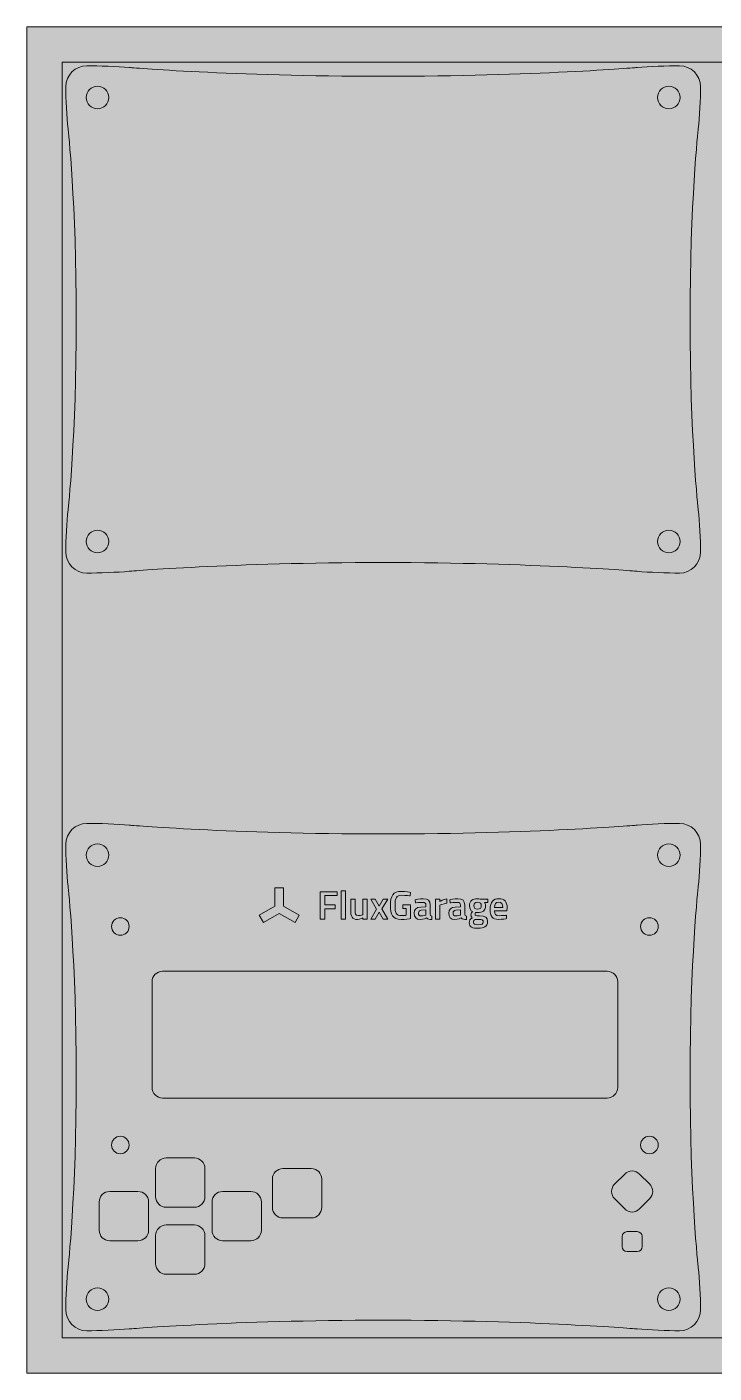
# Model space of a CAD drawing. Header units: inches. Extents: x 0 to 395, y 0 to 191.
# Drawn here: x 0 to 97.4, y 0 to 191 of the extents above; entities that cross this region are included whole.
import ezdxf

# ---------------------------------------------------------------- set-up
doc = ezdxf.new("R2010")
doc.units = ezdxf.units.IN
doc.header["$MEASUREMENT"] = 0
doc.layers.add('Template', color=7, linetype='Continuous')
doc.layers.add('Your Design', color=7, linetype='Continuous')

# ---------------------------------------------------------------- blocks, each defined once
blk = doc.blocks.new('block 36')
at = {"layer": 'Your Design', "lineweight": 0}
for points, knots in [([(14.49, 63.37), (14.49, 64.06), (13.94, 64.61), (13.24, 64.61), (12.55, 64.61), (11.99, 64.06), (11.99, 63.37), (11.99, 62.67), (12.55, 62.12), (13.24, 62.12), (13.94, 62.12), (14.49, 62.67), (14.49, 63.37), (14.49, 63.37), (14.49, 63.37), (14.49, 63.37)], [0, 0, 0, 0, 1, 1, 1, 2, 2, 2, 3, 3, 3, 4, 4, 4, 5, 5, 5, 5]), ([(89.49, 63.37), (89.49, 64.06), (88.94, 64.61), (88.25, 64.61), (87.55, 64.61), (87, 64.06), (87, 63.37), (87, 62.67), (87.55, 62.12), (88.25, 62.12), (88.94, 62.12), (89.49, 62.67), (89.49, 63.37), (89.49, 63.37), (89.49, 63.37), (89.49, 63.37)], [0, 0, 0, 0, 1, 1, 1, 2, 2, 2, 3, 3, 3, 4, 4, 4, 5, 5, 5, 5]), ([(83.75, 40.52), (83.75, 39.7), (83.07, 39.02), (82.25, 39.02), (82.25, 39.02), (19.24, 39.02), (19.24, 39.02), (18.42, 39.02), (17.74, 39.7), (17.74, 40.52), (17.74, 40.52), (17.74, 55.52), (17.74, 55.52), (17.74, 56.35), (18.42, 57.02), (19.24, 57.02), (19.24, 57.02), (82.25, 57.02), (82.25, 57.02), (83.07, 57.02), (83.75, 56.35), (83.75, 55.52), (83.75, 55.52), (83.75, 40.52), (83.75, 40.52)], [0, 0, 0, 0, 1, 1, 1, 2, 2, 2, 3, 3, 3, 4, 4, 4, 5, 5, 5, 6, 6, 6, 7, 7, 7, 8, 8, 8, 8]), ([(14.49, 32.36), (14.49, 33.06), (13.93, 33.61), (13.24, 33.61), (12.55, 33.61), (11.99, 33.06), (11.99, 32.36), (11.99, 31.67), (12.55, 31.12), (13.24, 31.12), (13.93, 31.12), (14.49, 31.67), (14.49, 32.36), (14.49, 32.36), (14.49, 32.36), (14.49, 32.36)], [0, 0, 0, 0, 1, 1, 1, 2, 2, 2, 3, 3, 3, 4, 4, 4, 5, 5, 5, 5]), ([(89.49, 32.36), (89.49, 33.06), (88.94, 33.61), (88.25, 33.61), (87.55, 33.61), (87, 33.06), (87, 32.36), (87, 31.68), (87.55, 31.12), (88.25, 31.12), (88.94, 31.12), (89.49, 31.68), (89.49, 32.36), (89.49, 32.36), (89.49, 32.36), (89.49, 32.36)], [0, 0, 0, 0, 1, 1, 1, 2, 2, 2, 3, 3, 3, 4, 4, 4, 5, 5, 5, 5]), ([(19.74, 30.52), (18.92, 30.52), (18.24, 29.85), (18.24, 29.02), (18.24, 29.02), (18.24, 25.02), (18.24, 25.02), (18.24, 24.2), (18.92, 23.52), (19.74, 23.52), (19.74, 23.52), (23.74, 23.52), (23.74, 23.52), (24.57, 23.52), (25.24, 24.2), (25.24, 25.02), (25.24, 25.02), (25.24, 29.02), (25.24, 29.02), (25.24, 29.85), (24.57, 30.52), (23.74, 30.52), (23.74, 30.52), (19.74, 30.52), (19.74, 30.52)], [0, 0, 0, 0, 1, 1, 1, 2, 2, 2, 3, 3, 3, 4, 4, 4, 5, 5, 5, 6, 6, 6, 7, 7, 7, 8, 8, 8, 8]), ([(41.8, 23.52), (41.8, 22.7), (41.13, 22.02), (40.3, 22.02), (40.3, 22.02), (36.3, 22.02), (36.3, 22.02), (35.48, 22.02), (34.8, 22.7), (34.8, 23.52), (34.8, 23.52), (34.8, 27.52), (34.8, 27.52), (34.8, 28.35), (35.48, 29.02), (36.3, 29.02), (36.3, 29.02), (40.3, 29.02), (40.3, 29.02), (41.13, 29.02), (41.8, 28.35), (41.8, 27.52), (41.8, 27.52), (41.8, 23.52), (41.8, 23.52)], [0, 0, 0, 0, 1, 1, 1, 2, 2, 2, 3, 3, 3, 4, 4, 4, 5, 5, 5, 6, 6, 6, 7, 7, 7, 8, 8, 8, 8]), ([(86.86, 23.29), (86.27, 22.71), (85.32, 22.71), (84.74, 23.29), (84.74, 23.29), (83.32, 24.71), (83.32, 24.71), (82.74, 25.29), (82.74, 26.24), (83.32, 26.83), (83.32, 26.83), (84.74, 28.24), (84.74, 28.24), (85.32, 28.82), (86.27, 28.82), (86.86, 28.24), (86.86, 28.24), (88.27, 26.83), (88.27, 26.83), (88.86, 26.24), (88.86, 25.29), (88.27, 24.71), (88.27, 24.71), (86.86, 23.29), (86.86, 23.29)], [0, 0, 0, 0, 1, 1, 1, 2, 2, 2, 3, 3, 3, 4, 4, 4, 5, 5, 5, 6, 6, 6, 7, 7, 7, 8, 8, 8, 8]), ([(10.24, 20.27), (10.24, 19.45), (10.92, 18.77), (11.74, 18.77), (11.74, 18.77), (15.74, 18.77), (15.74, 18.77), (16.57, 18.77), (17.24, 19.45), (17.24, 20.27), (17.24, 20.27), (17.24, 24.27), (17.24, 24.27), (17.24, 25.1), (16.57, 25.77), (15.74, 25.77), (15.74, 25.77), (11.74, 25.77), (11.74, 25.77), (10.92, 25.77), (10.24, 25.1), (10.24, 24.27), (10.24, 24.27), (10.24, 20.27), (10.24, 20.27)], [0, 0, 0, 0, 1, 1, 1, 2, 2, 2, 3, 3, 3, 4, 4, 4, 5, 5, 5, 6, 6, 6, 7, 7, 7, 8, 8, 8, 8]), ([(33.24, 20.27), (33.24, 19.45), (32.57, 18.77), (31.74, 18.77), (31.74, 18.77), (27.74, 18.77), (27.74, 18.77), (26.92, 18.77), (26.24, 19.45), (26.24, 20.27), (26.24, 20.27), (26.24, 24.27), (26.24, 24.27), (26.24, 25.1), (26.92, 25.77), (27.74, 25.77), (27.74, 25.77), (31.74, 25.77), (31.74, 25.77), (32.57, 25.77), (33.24, 25.1), (33.24, 24.27), (33.24, 24.27), (33.24, 20.27), (33.24, 20.27)], [0, 0, 0, 0, 1, 1, 1, 2, 2, 2, 3, 3, 3, 4, 4, 4, 5, 5, 5, 6, 6, 6, 7, 7, 7, 8, 8, 8, 8]), ([(19.74, 14.02), (18.92, 14.02), (18.24, 14.7), (18.24, 15.52), (18.24, 15.52), (18.24, 19.52), (18.24, 19.52), (18.24, 20.35), (18.92, 21.02), (19.74, 21.02), (19.74, 21.02), (23.74, 21.02), (23.74, 21.02), (24.57, 21.02), (25.24, 20.35), (25.24, 19.52), (25.24, 19.52), (25.24, 15.52), (25.24, 15.52), (25.24, 14.7), (24.57, 14.02), (23.74, 14.02), (23.74, 14.02), (19.74, 14.02), (19.74, 14.02)], [0, 0, 0, 0, 1, 1, 1, 2, 2, 2, 3, 3, 3, 4, 4, 4, 5, 5, 5, 6, 6, 6, 7, 7, 7, 8, 8, 8, 8]), ([(85.08, 17.24), (84.7, 17.24), (84.38, 17.56), (84.38, 17.94), (84.38, 17.94), (84.38, 19.37), (84.38, 19.37), (84.38, 19.75), (84.7, 20.07), (85.08, 20.07), (85.08, 20.07), (86.51, 20.07), (86.51, 20.07), (86.9, 20.07), (87.21, 19.75), (87.21, 19.37), (87.21, 19.37), (87.21, 17.94), (87.21, 17.94), (87.21, 17.56), (86.9, 17.24), (86.51, 17.24), (86.51, 17.24), (85.08, 17.24), (85.08, 17.24)], [0, 0, 0, 0, 1, 1, 1, 2, 2, 2, 3, 3, 3, 4, 4, 4, 5, 5, 5, 6, 6, 6, 7, 7, 7, 8, 8, 8, 8])]:
    blk.add_open_spline(points, degree=3, knots=knots, dxfattribs=at)
blk = doc.blocks.new('block 37')
at = {"layer": 'Your Design', "lineweight": 0}
for points in [[(11.6, 73.5), (11.6, 72.62), (10.88, 71.9), (10, 71.9), (9.12, 71.9), (8.4, 72.62), (8.4, 73.5), (8.4, 74.38), (9.12, 75.1), (10, 75.1), (10.88, 75.1), (11.6, 74.38), (11.6, 73.5)], [(92.6, 73.5), (92.6, 72.62), (91.88, 71.9), (91, 71.9), (90.12, 71.9), (89.4, 72.62), (89.4, 73.5), (89.4, 74.38), (90.12, 75.1), (91, 75.1), (91.88, 75.1), (92.6, 74.38), (92.6, 73.5)], [(11.6, 10.5), (11.6, 9.62), (10.88, 8.9), (10, 8.9), (9.12, 8.9), (8.4, 9.62), (8.4, 10.5), (8.4, 11.38), (9.12, 12.1), (10, 12.1), (10.88, 12.1), (11.6, 11.38), (11.6, 10.5)], [(92.6, 10.5), (92.6, 9.62), (91.88, 8.9), (91, 8.9), (90.12, 8.9), (89.4, 9.62), (89.4, 10.5), (89.4, 11.38), (90.12, 12.1), (91, 12.1), (91.88, 12.1), (92.6, 11.38), (92.6, 10.5)]]:
    blk.add_open_spline(points, degree=3, knots=[0, 0, 0, 0, 1, 1, 1, 2, 2, 2, 3, 3, 3, 4, 4, 4, 4], dxfattribs=at)
blk = doc.blocks.new('block 38')
at = {"layer": 'Your Design', "true_color": 0xe6e6e6}
h = blk.add_hatch(color=254, dxfattribs=at)
h.dxf.hatch_style = 2
h.paths.add_polyline_path([(36.37, 68.84), (35.16, 68.84), (35.16, 66.25), (32.92, 64.96), (33.52, 63.92), (35.76, 65.21), (38.01, 63.92), (38.61, 64.96), (36.37, 66.25)])
h = blk.add_hatch(color=254, dxfattribs=at)
h.dxf.hatch_style = 2
h.paths.add_polyline_path([(41.59, 64.42), (42.22, 64.42), (42.22, 65.89), (43.69, 65.89), (43.69, 66.44), (42.22, 66.44), (42.22, 67.74), (43.99, 67.74), (43.99, 68.29), (41.59, 68.29)])
h = blk.add_hatch(color=254, dxfattribs=at)
h.dxf.hatch_style = 2
h.paths.add_polyline_path([(44.54, 64.42), (45.15, 64.42), (45.15, 68.42), (44.54, 68.42)])
h = blk.add_hatch(color=254, dxfattribs=at)
h.dxf.hatch_style = 2
edge = h.paths.add_edge_path()
edge.add_spline(control_points=[(47.64, 65.05), (47.64, 65.05), (47.34, 64.91), (47, 64.91), (46.56, 64.91), (46.52, 65.14), (46.52, 65.77), (46.52, 65.77), (46.52, 67.25), (46.52, 67.25), (46.52, 67.25), (45.9, 67.25), (45.9, 67.25), (45.9, 67.25), (45.9, 65.77), (45.9, 65.77), (45.9, 64.78), (46.07, 64.36), (46.88, 64.36), (47.23, 64.36), (47.64, 64.6), (47.64, 64.6), (47.64, 64.6), (47.64, 64.42), (47.64, 64.42), (47.64, 64.42), (48.25, 64.42), (48.25, 64.42), (48.25, 64.42), (48.25, 67.25), (48.25, 67.25), (48.25, 67.25), (47.64, 67.25), (47.64, 67.25), (47.64, 67.25), (47.64, 65.05), (47.64, 65.05)], knot_values=[0, 0, 0, 0, 1, 1, 1, 2, 2, 2, 3, 3, 3, 4, 4, 4, 5, 5, 5, 6, 6, 6, 7, 7, 7, 8, 8, 8, 9, 9, 9, 10, 10, 10, 11, 11, 11, 12, 12, 12, 12], degree=3, periodic=1)
h = blk.add_hatch(color=254, dxfattribs=at)
h.dxf.hatch_style = 2
h.paths.add_polyline_path([(50.49, 67.25), (49.93, 66.27), (49.38, 67.25), (48.73, 67.25), (49.55, 65.84), (48.73, 64.42), (49.38, 64.42), (49.93, 65.39), (50.49, 64.42), (51.15, 64.42), (50.31, 65.86), (51.15, 67.25)])
h = blk.add_hatch(color=254, dxfattribs=at)
h.dxf.hatch_style = 2
edge = h.paths.add_edge_path()
edge.add_spline(control_points=[(53.15, 67.79), (53.66, 67.79), (54.34, 67.7), (54.34, 67.7), (54.34, 67.7), (54.37, 68.2), (54.37, 68.2), (54.37, 68.2), (53.64, 68.35), (53.05, 68.35), (51.9, 68.35), (51.53, 67.71), (51.53, 66.35), (51.53, 65.07), (51.84, 64.36), (53.07, 64.36), (53.54, 64.36), (54.32, 64.48), (54.37, 64.49), (54.37, 64.49), (54.37, 66.45), (54.37, 66.45), (54.37, 66.45), (53.27, 66.45), (53.27, 66.45), (53.27, 66.45), (53.27, 65.9), (53.27, 65.9), (53.27, 65.9), (53.74, 65.9), (53.74, 65.9), (53.74, 65.9), (53.74, 64.96), (53.74, 64.96), (53.68, 64.94), (53.38, 64.91), (53.13, 64.91), (52.34, 64.91), (52.18, 65.3), (52.18, 66.35), (52.18, 67.44), (52.37, 67.79), (53.15, 67.79)], knot_values=[0, 0, 0, 0, 1, 1, 1, 2, 2, 2, 3, 3, 3, 4, 4, 4, 5, 5, 5, 6, 6, 6, 7, 7, 7, 8, 8, 8, 9, 9, 9, 10, 10, 10, 11, 11, 11, 12, 12, 12, 13, 13, 13, 14, 14, 14, 14], degree=3, periodic=1)
h = blk.add_hatch(color=254, dxfattribs=at)
h.dxf.hatch_style = 2
edge = h.paths.add_edge_path()
edge.add_spline(control_points=[(57.17, 65.09), (57.17, 65.09), (57.17, 66.38), (57.17, 66.38), (57.17, 67.02), (56.88, 67.31), (56.19, 67.31), (55.67, 67.31), (55.06, 67.16), (55.06, 67.16), (55.06, 67.16), (55.08, 66.73), (55.08, 66.73), (55.08, 66.73), (55.77, 66.78), (56.14, 66.78), (56.42, 66.78), (56.56, 66.69), (56.56, 66.38), (56.56, 66.38), (56.56, 66.17), (56.56, 66.17), (56.56, 66.17), (55.83, 66.11), (55.83, 66.11), (55.22, 66.06), (54.9, 65.86), (54.9, 65.26), (54.9, 64.67), (55.18, 64.36), (55.74, 64.36), (56.19, 64.36), (56.65, 64.57), (56.65, 64.57), (56.86, 64.41), (57.05, 64.36), (57.4, 64.36), (57.4, 64.36), (57.41, 64.83), (57.41, 64.83), (57.25, 64.85), (57.18, 64.92), (57.17, 65.09)], knot_values=[0, 0, 0, 0, 1, 1, 1, 2, 2, 2, 3, 3, 3, 4, 4, 4, 5, 5, 5, 6, 6, 6, 7, 7, 7, 8, 8, 8, 9, 9, 9, 10, 10, 10, 11, 11, 11, 12, 12, 12, 13, 13, 13, 14, 14, 14, 14], degree=3, periodic=1)
edge = h.paths.add_edge_path()
edge.add_spline(control_points=[(56.56, 64.99), (56.56, 64.99), (56.18, 64.86), (55.86, 64.86), (55.62, 64.86), (55.51, 65.02), (55.51, 65.27), (55.51, 65.53), (55.64, 65.65), (55.9, 65.68), (55.9, 65.68), (56.56, 65.74), (56.56, 65.74), (56.56, 65.74), (56.56, 64.99), (56.56, 64.99)], knot_values=[0, 0, 0, 0, 1, 1, 1, 2, 2, 2, 3, 3, 3, 4, 4, 4, 5, 5, 5, 5], degree=3, periodic=1)
h = blk.add_hatch(color=254, dxfattribs=at)
h.dxf.hatch_style = 2
edge = h.paths.add_edge_path()
edge.add_spline(control_points=[(58.55, 67.25), (58.55, 67.25), (57.94, 67.25), (57.94, 67.25), (57.94, 67.25), (57.94, 64.42), (57.94, 64.42), (57.94, 64.42), (58.55, 64.42), (58.55, 64.42), (58.55, 64.42), (58.55, 66.39), (58.55, 66.39), (58.55, 66.39), (58.99, 66.59), (59.51, 66.69), (59.51, 66.69), (59.51, 67.31), (59.51, 67.31), (59.03, 67.22), (58.55, 66.91), (58.55, 66.91), (58.55, 66.91), (58.55, 67.25), (58.55, 67.25)], knot_values=[0, 0, 0, 0, 1, 1, 1, 2, 2, 2, 3, 3, 3, 4, 4, 4, 5, 5, 5, 6, 6, 6, 7, 7, 7, 8, 8, 8, 8], degree=3, periodic=1)
h = blk.add_hatch(color=254, dxfattribs=at)
h.dxf.hatch_style = 2
edge = h.paths.add_edge_path()
edge.add_spline(control_points=[(62.06, 65.09), (62.06, 65.09), (62.06, 66.38), (62.06, 66.38), (62.06, 67.02), (61.78, 67.31), (61.09, 67.31), (60.57, 67.31), (59.96, 67.16), (59.96, 67.16), (59.96, 67.16), (59.98, 66.73), (59.98, 66.73), (59.98, 66.73), (60.66, 66.78), (61.04, 66.78), (61.32, 66.78), (61.45, 66.69), (61.45, 66.38), (61.45, 66.38), (61.45, 66.17), (61.45, 66.17), (61.45, 66.17), (60.73, 66.11), (60.73, 66.11), (60.12, 66.06), (59.79, 65.86), (59.79, 65.26), (59.79, 64.67), (60.08, 64.36), (60.64, 64.36), (61.09, 64.36), (61.55, 64.57), (61.55, 64.57), (61.75, 64.41), (61.95, 64.36), (62.3, 64.36), (62.3, 64.36), (62.31, 64.83), (62.31, 64.83), (62.15, 64.85), (62.08, 64.92), (62.06, 65.09)], knot_values=[0, 0, 0, 0, 1, 1, 1, 2, 2, 2, 3, 3, 3, 4, 4, 4, 5, 5, 5, 6, 6, 6, 7, 7, 7, 8, 8, 8, 9, 9, 9, 10, 10, 10, 11, 11, 11, 12, 12, 12, 13, 13, 13, 14, 14, 14, 14], degree=3, periodic=1)
edge = h.paths.add_edge_path()
edge.add_spline(control_points=[(61.45, 64.99), (61.45, 64.99), (61.08, 64.86), (60.75, 64.86), (60.52, 64.86), (60.41, 65.02), (60.41, 65.27), (60.41, 65.53), (60.54, 65.65), (60.8, 65.68), (60.8, 65.68), (61.45, 65.74), (61.45, 65.74), (61.45, 65.74), (61.45, 64.99), (61.45, 64.99)], knot_values=[0, 0, 0, 0, 1, 1, 1, 2, 2, 2, 3, 3, 3, 4, 4, 4, 5, 5, 5, 5], degree=3, periodic=1)
h = blk.add_hatch(color=254, dxfattribs=at)
h.dxf.hatch_style = 2
edge = h.paths.add_edge_path()
edge.add_spline(control_points=[(63.87, 67.3), (63.22, 67.3), (62.74, 67.03), (62.74, 66.32), (62.74, 65.81), (62.94, 65.6), (63.15, 65.47), (63.15, 65.47), (62.94, 65.15), (62.94, 65.02), (62.94, 64.85), (63.01, 64.69), (63.13, 64.61), (62.84, 64.39), (62.7, 64.21), (62.7, 63.92), (62.7, 63.28), (63.15, 63.11), (64, 63.11), (64.76, 63.11), (65.3, 63.37), (65.3, 64.04), (65.3, 64.69), (65.03, 64.87), (64.14, 64.88), (63.59, 64.89), (63.53, 64.92), (63.53, 65.1), (63.53, 65.17), (63.6, 65.36), (63.6, 65.36), (63.66, 65.35), (63.8, 65.34), (63.85, 65.34), (64.6, 65.34), (65.01, 65.55), (65.01, 66.32), (65.01, 66.54), (64.93, 66.69), (64.85, 66.78), (64.85, 66.78), (65.32, 66.75), (65.32, 66.75), (65.32, 66.75), (65.32, 67.25), (65.32, 67.25), (65.32, 67.25), (64.45, 67.23), (64.45, 67.23), (64.45, 67.23), (64.13, 67.3), (63.87, 67.3)], knot_values=[0, 0, 0, 0, 1, 1, 1, 2, 2, 2, 3, 3, 3, 4, 4, 4, 5, 5, 5, 6, 6, 6, 7, 7, 7, 8, 8, 8, 9, 9, 9, 10, 10, 10, 11, 11, 11, 12, 12, 12, 13, 13, 13, 14, 14, 14, 15, 15, 15, 16, 16, 16, 17, 17, 17, 17], degree=3, periodic=1)
edge = h.paths.add_edge_path()
edge.add_spline(control_points=[(63.53, 64.38), (63.53, 64.38), (63.91, 64.35), (64.08, 64.35), (64.54, 64.34), (64.69, 64.31), (64.69, 64), (64.69, 63.73), (64.46, 63.61), (64.01, 63.61), (63.49, 63.61), (63.31, 63.72), (63.31, 63.98), (63.31, 64.16), (63.37, 64.25), (63.53, 64.38)], knot_values=[0, 0, 0, 0, 1, 1, 1, 2, 2, 2, 3, 3, 3, 4, 4, 4, 5, 5, 5, 5], degree=3, periodic=1)
edge = h.paths.add_edge_path()
edge.add_spline(control_points=[(63.87, 65.82), (63.51, 65.82), (63.35, 65.97), (63.35, 66.32), (63.35, 66.66), (63.51, 66.82), (63.87, 66.82), (64.25, 66.82), (64.4, 66.66), (64.4, 66.32), (64.4, 65.97), (64.25, 65.82), (63.87, 65.82)], knot_values=[0, 0, 0, 0, 1, 1, 1, 2, 2, 2, 3, 3, 3, 4, 4, 4, 4], degree=3, periodic=1)
h = blk.add_hatch(color=254, dxfattribs=at)
h.dxf.hatch_style = 2
edge = h.paths.add_edge_path()
edge.add_spline(control_points=[(68.08, 66.01), (68.08, 66.9), (67.68, 67.31), (66.89, 67.31), (66.11, 67.31), (65.66, 66.84), (65.66, 65.81), (65.66, 64.81), (65.99, 64.36), (66.84, 64.36), (67.34, 64.36), (67.98, 64.49), (67.98, 64.49), (67.98, 64.49), (67.97, 64.95), (67.97, 64.95), (67.97, 64.95), (67.38, 64.9), (66.93, 64.9), (66.46, 64.9), (66.29, 65.12), (66.29, 65.57), (66.29, 65.57), (68.04, 65.57), (68.04, 65.57), (68.04, 65.57), (68.08, 66.01), (68.08, 66.01)], knot_values=[0, 0, 0, 0, 1, 1, 1, 2, 2, 2, 3, 3, 3, 4, 4, 4, 5, 5, 5, 6, 6, 6, 7, 7, 7, 8, 8, 8, 9, 9, 9, 9], degree=3, periodic=1)
edge = h.paths.add_edge_path()
edge.add_spline(control_points=[(66.28, 66.05), (66.29, 66.59), (66.47, 66.8), (66.89, 66.8), (67.3, 66.8), (67.47, 66.61), (67.47, 66.05), (67.47, 66.05), (66.28, 66.05), (66.28, 66.05)], knot_values=[0, 0, 0, 0, 1, 1, 1, 2, 2, 2, 3, 3, 3, 3], degree=3, periodic=1)
at = {"layer": 'Your Design', "lineweight": 0}
for points in [[(36.37, 68.84), (35.16, 68.84), (35.16, 66.25), (32.92, 64.96), (33.52, 63.92), (35.76, 65.21), (38.01, 63.92), (38.61, 64.96), (36.37, 66.25), (36.37, 68.84)], [(41.59, 64.42), (42.22, 64.42), (42.22, 65.89), (43.69, 65.89), (43.69, 66.44), (42.22, 66.44), (42.22, 67.74), (43.99, 67.74), (43.99, 68.29), (41.59, 68.29), (41.59, 64.42)], [(44.54, 64.42), (45.15, 64.42), (45.15, 68.42), (44.54, 68.42), (44.54, 64.42)], [(50.49, 67.25), (49.93, 66.27), (49.38, 67.25), (48.73, 67.25), (49.55, 65.84), (48.73, 64.42), (49.38, 64.42), (49.93, 65.39), (50.49, 64.42), (51.15, 64.42), (50.31, 65.86), (51.15, 67.25), (50.49, 67.25)]]:
    blk.add_lwpolyline(points, dxfattribs=at)
for points, knots in [([(47.64, 65.05), (47.64, 65.05), (47.34, 64.91), (47, 64.91), (46.56, 64.91), (46.52, 65.14), (46.52, 65.77), (46.52, 65.77), (46.52, 67.25), (46.52, 67.25), (46.52, 67.25), (45.9, 67.25), (45.9, 67.25), (45.9, 67.25), (45.9, 65.77), (45.9, 65.77), (45.9, 64.78), (46.07, 64.36), (46.88, 64.36), (47.23, 64.36), (47.64, 64.6), (47.64, 64.6), (47.64, 64.6), (47.64, 64.42), (47.64, 64.42), (47.64, 64.42), (48.25, 64.42), (48.25, 64.42), (48.25, 64.42), (48.25, 67.25), (48.25, 67.25), (48.25, 67.25), (47.64, 67.25), (47.64, 67.25), (47.64, 67.25), (47.64, 65.05), (47.64, 65.05)], [0, 0, 0, 0, 1, 1, 1, 2, 2, 2, 3, 3, 3, 4, 4, 4, 5, 5, 5, 6, 6, 6, 7, 7, 7, 8, 8, 8, 9, 9, 9, 10, 10, 10, 11, 11, 11, 12, 12, 12, 12]), ([(53.15, 67.79), (53.66, 67.79), (54.34, 67.7), (54.34, 67.7), (54.34, 67.7), (54.37, 68.2), (54.37, 68.2), (54.37, 68.2), (53.64, 68.35), (53.05, 68.35), (51.9, 68.35), (51.53, 67.71), (51.53, 66.35), (51.53, 65.07), (51.84, 64.36), (53.07, 64.36), (53.54, 64.36), (54.32, 64.48), (54.37, 64.49), (54.37, 64.49), (54.37, 66.45), (54.37, 66.45), (54.37, 66.45), (53.27, 66.45), (53.27, 66.45), (53.27, 66.45), (53.27, 65.9), (53.27, 65.9), (53.27, 65.9), (53.74, 65.9), (53.74, 65.9), (53.74, 65.9), (53.74, 64.96), (53.74, 64.96), (53.68, 64.94), (53.38, 64.91), (53.13, 64.91), (52.34, 64.91), (52.18, 65.3), (52.18, 66.35), (52.18, 67.44), (52.37, 67.79), (53.15, 67.79)], [0, 0, 0, 0, 1, 1, 1, 2, 2, 2, 3, 3, 3, 4, 4, 4, 5, 5, 5, 6, 6, 6, 7, 7, 7, 8, 8, 8, 9, 9, 9, 10, 10, 10, 11, 11, 11, 12, 12, 12, 13, 13, 13, 14, 14, 14, 14]), ([(57.17, 65.09), (57.17, 65.09), (57.17, 66.38), (57.17, 66.38), (57.17, 67.02), (56.88, 67.31), (56.19, 67.31), (55.67, 67.31), (55.06, 67.16), (55.06, 67.16), (55.06, 67.16), (55.08, 66.73), (55.08, 66.73), (55.08, 66.73), (55.77, 66.78), (56.14, 66.78), (56.42, 66.78), (56.56, 66.69), (56.56, 66.38), (56.56, 66.38), (56.56, 66.17), (56.56, 66.17), (56.56, 66.17), (55.83, 66.11), (55.83, 66.11), (55.22, 66.06), (54.9, 65.86), (54.9, 65.26), (54.9, 64.67), (55.18, 64.36), (55.74, 64.36), (56.19, 64.36), (56.65, 64.57), (56.65, 64.57), (56.86, 64.41), (57.05, 64.36), (57.4, 64.36), (57.4, 64.36), (57.41, 64.83), (57.41, 64.83), (57.25, 64.85), (57.18, 64.92), (57.17, 65.09)], [0, 0, 0, 0, 1, 1, 1, 2, 2, 2, 3, 3, 3, 4, 4, 4, 5, 5, 5, 6, 6, 6, 7, 7, 7, 8, 8, 8, 9, 9, 9, 10, 10, 10, 11, 11, 11, 12, 12, 12, 13, 13, 13, 14, 14, 14, 14]), ([(58.55, 67.25), (58.55, 67.25), (57.94, 67.25), (57.94, 67.25), (57.94, 67.25), (57.94, 64.42), (57.94, 64.42), (57.94, 64.42), (58.55, 64.42), (58.55, 64.42), (58.55, 64.42), (58.55, 66.39), (58.55, 66.39), (58.55, 66.39), (58.99, 66.59), (59.51, 66.69), (59.51, 66.69), (59.51, 67.31), (59.51, 67.31), (59.03, 67.22), (58.55, 66.91), (58.55, 66.91), (58.55, 66.91), (58.55, 67.25), (58.55, 67.25)], [0, 0, 0, 0, 1, 1, 1, 2, 2, 2, 3, 3, 3, 4, 4, 4, 5, 5, 5, 6, 6, 6, 7, 7, 7, 8, 8, 8, 8]), ([(62.06, 65.09), (62.06, 65.09), (62.06, 66.38), (62.06, 66.38), (62.06, 67.02), (61.78, 67.31), (61.09, 67.31), (60.57, 67.31), (59.96, 67.16), (59.96, 67.16), (59.96, 67.16), (59.98, 66.73), (59.98, 66.73), (59.98, 66.73), (60.66, 66.78), (61.04, 66.78), (61.32, 66.78), (61.45, 66.69), (61.45, 66.38), (61.45, 66.38), (61.45, 66.17), (61.45, 66.17), (61.45, 66.17), (60.73, 66.11), (60.73, 66.11), (60.12, 66.06), (59.79, 65.86), (59.79, 65.26), (59.79, 64.67), (60.08, 64.36), (60.64, 64.36), (61.09, 64.36), (61.55, 64.57), (61.55, 64.57), (61.75, 64.41), (61.95, 64.36), (62.3, 64.36), (62.3, 64.36), (62.31, 64.83), (62.31, 64.83), (62.15, 64.85), (62.08, 64.92), (62.06, 65.09)], [0, 0, 0, 0, 1, 1, 1, 2, 2, 2, 3, 3, 3, 4, 4, 4, 5, 5, 5, 6, 6, 6, 7, 7, 7, 8, 8, 8, 9, 9, 9, 10, 10, 10, 11, 11, 11, 12, 12, 12, 13, 13, 13, 14, 14, 14, 14]), ([(63.87, 67.3), (63.22, 67.3), (62.74, 67.03), (62.74, 66.32), (62.74, 65.81), (62.94, 65.6), (63.15, 65.47), (63.15, 65.47), (62.94, 65.15), (62.94, 65.02), (62.94, 64.85), (63.01, 64.69), (63.13, 64.61), (62.84, 64.39), (62.7, 64.21), (62.7, 63.92), (62.7, 63.28), (63.15, 63.11), (64, 63.11), (64.76, 63.11), (65.3, 63.37), (65.3, 64.04), (65.3, 64.69), (65.03, 64.87), (64.14, 64.88), (63.59, 64.89), (63.53, 64.92), (63.53, 65.1), (63.53, 65.17), (63.6, 65.36), (63.6, 65.36), (63.66, 65.35), (63.8, 65.34), (63.85, 65.34), (64.6, 65.34), (65.01, 65.55), (65.01, 66.32), (65.01, 66.54), (64.93, 66.69), (64.85, 66.78), (64.85, 66.78), (65.32, 66.75), (65.32, 66.75), (65.32, 66.75), (65.32, 67.25), (65.32, 67.25), (65.32, 67.25), (64.45, 67.23), (64.45, 67.23), (64.45, 67.23), (64.13, 67.3), (63.87, 67.3)], [0, 0, 0, 0, 1, 1, 1, 2, 2, 2, 3, 3, 3, 4, 4, 4, 5, 5, 5, 6, 6, 6, 7, 7, 7, 8, 8, 8, 9, 9, 9, 10, 10, 10, 11, 11, 11, 12, 12, 12, 13, 13, 13, 14, 14, 14, 15, 15, 15, 16, 16, 16, 17, 17, 17, 17]), ([(68.08, 66.01), (68.08, 66.9), (67.68, 67.31), (66.89, 67.31), (66.11, 67.31), (65.66, 66.84), (65.66, 65.81), (65.66, 64.81), (65.99, 64.36), (66.84, 64.36), (67.34, 64.36), (67.98, 64.49), (67.98, 64.49), (67.98, 64.49), (67.97, 64.95), (67.97, 64.95), (67.97, 64.95), (67.38, 64.9), (66.93, 64.9), (66.46, 64.9), (66.29, 65.12), (66.29, 65.57), (66.29, 65.57), (68.04, 65.57), (68.04, 65.57), (68.04, 65.57), (68.08, 66.01), (68.08, 66.01)], [0, 0, 0, 0, 1, 1, 1, 2, 2, 2, 3, 3, 3, 4, 4, 4, 5, 5, 5, 6, 6, 6, 7, 7, 7, 8, 8, 8, 9, 9, 9, 9]), ([(56.56, 64.99), (56.56, 64.99), (56.18, 64.86), (55.86, 64.86), (55.62, 64.86), (55.51, 65.02), (55.51, 65.27), (55.51, 65.53), (55.64, 65.65), (55.9, 65.68), (55.9, 65.68), (56.56, 65.74), (56.56, 65.74), (56.56, 65.74), (56.56, 64.99), (56.56, 64.99)], [0, 0, 0, 0, 1, 1, 1, 2, 2, 2, 3, 3, 3, 4, 4, 4, 5, 5, 5, 5]), ([(61.45, 64.99), (61.45, 64.99), (61.08, 64.86), (60.75, 64.86), (60.52, 64.86), (60.41, 65.02), (60.41, 65.27), (60.41, 65.53), (60.54, 65.65), (60.8, 65.68), (60.8, 65.68), (61.45, 65.74), (61.45, 65.74), (61.45, 65.74), (61.45, 64.99), (61.45, 64.99)], [0, 0, 0, 0, 1, 1, 1, 2, 2, 2, 3, 3, 3, 4, 4, 4, 5, 5, 5, 5]), ([(63.87, 65.82), (63.51, 65.82), (63.35, 65.97), (63.35, 66.32), (63.35, 66.66), (63.51, 66.82), (63.87, 66.82), (64.25, 66.82), (64.4, 66.66), (64.4, 66.32), (64.4, 65.97), (64.25, 65.82), (63.87, 65.82)], [0, 0, 0, 0, 1, 1, 1, 2, 2, 2, 3, 3, 3, 4, 4, 4, 4]), ([(66.28, 66.05), (66.29, 66.59), (66.47, 66.8), (66.89, 66.8), (67.3, 66.8), (67.47, 66.61), (67.47, 66.05), (67.47, 66.05), (66.28, 66.05), (66.28, 66.05)], [0, 0, 0, 0, 1, 1, 1, 2, 2, 2, 3, 3, 3, 3]), ([(63.53, 64.38), (63.53, 64.38), (63.91, 64.35), (64.08, 64.35), (64.54, 64.34), (64.69, 64.31), (64.69, 64), (64.69, 63.73), (64.46, 63.61), (64.01, 63.61), (63.49, 63.61), (63.31, 63.72), (63.31, 63.98), (63.31, 64.16), (63.37, 64.25), (63.53, 64.38)], [0, 0, 0, 0, 1, 1, 1, 2, 2, 2, 3, 3, 3, 4, 4, 4, 5, 5, 5, 5])]:
    blk.add_open_spline(points, degree=3, knots=knots, dxfattribs=at)
blk = doc.blocks.new('block 44')
at = {"layer": 'Your Design', "lineweight": 0}
for points in [[(11.6, 181), (11.6, 180.12), (10.88, 179.4), (10, 179.4), (9.12, 179.4), (8.4, 180.12), (8.4, 181), (8.4, 181.88), (9.12, 182.6), (10, 182.6), (10.88, 182.6), (11.6, 181.88), (11.6, 181)], [(92.6, 181), (92.6, 180.12), (91.88, 179.4), (91, 179.4), (90.12, 179.4), (89.4, 180.12), (89.4, 181), (89.4, 181.88), (90.12, 182.6), (91, 182.6), (91.88, 182.6), (92.6, 181.88), (92.6, 181)], [(11.6, 118), (11.6, 117.12), (10.88, 116.4), (10, 116.4), (9.12, 116.4), (8.4, 117.12), (8.4, 118), (8.4, 118.88), (9.12, 119.6), (10, 119.6), (10.88, 119.6), (11.6, 118.88), (11.6, 118)], [(92.6, 118), (92.6, 117.12), (91.88, 116.4), (91, 116.4), (90.12, 116.4), (89.4, 117.12), (89.4, 118), (89.4, 118.88), (90.12, 119.6), (91, 119.6), (91.88, 119.6), (92.6, 118.88), (92.6, 118)]]:
    blk.add_open_spline(points, degree=3, knots=[0, 0, 0, 0, 1, 1, 1, 2, 2, 2, 3, 3, 3, 4, 4, 4, 4], dxfattribs=at)
blk = doc.blocks.new('block 43')
at = {"layer": 'Your Design', "lineweight": 0}
blk.add_open_spline([(94, 149.5), (94, 166.07), (95.17, 176.52), (95.17, 176.52), (95.35, 178.16), (95.5, 180.85), (95.5, 182.5), (95.5, 184.15), (94.15, 185.5), (92.5, 185.5), (90.85, 185.5), (88.15, 185.38), (86.51, 185.24), (86.51, 185.24), (72.04, 184), (50.5, 184), (28.96, 184), (14.49, 185.24), (14.49, 185.24), (12.84, 185.38), (10.15, 185.5), (8.5, 185.5), (6.85, 185.5), (5.5, 184.15), (5.5, 182.5), (5.5, 180.85), (5.65, 178.16), (5.83, 176.52), (5.83, 176.52), (7, 166.07), (7, 149.5), (7, 132.93), (5.83, 122.48), (5.83, 122.48), (5.65, 120.84), (5.5, 118.15), (5.5, 116.5), (5.5, 114.85), (6.85, 113.5), (8.5, 113.5), (10.15, 113.5), (12.84, 113.62), (14.49, 113.76), (14.49, 113.76), (28.96, 115), (50.5, 115), (72.04, 115), (86.51, 113.76), (86.51, 113.76), (88.15, 113.62), (90.85, 113.5), (92.5, 113.5), (94.15, 113.5), (95.5, 114.85), (95.5, 116.5), (95.5, 118.15), (95.35, 120.84), (95.17, 122.48), (95.17, 122.48), (94, 132.93), (94, 149.5)], degree=3, knots=[0, 0, 0, 0, 1, 1, 1, 2, 2, 2, 3, 3, 3, 4, 4, 4, 5, 5, 5, 6, 6, 6, 7, 7, 7, 8, 8, 8, 9, 9, 9, 10, 10, 10, 11, 11, 11, 12, 12, 12, 13, 13, 13, 14, 14, 14, 15, 15, 15, 16, 16, 16, 17, 17, 17, 18, 18, 18, 19, 19, 19, 20, 20, 20, 20], dxfattribs=at)
at = {"layer": 'Your Design'}
blk.add_blockref('block 44', (0, 0), dxfattribs=at)

msp = doc.modelspace()

# ---------------------------------------------------------------- hatches: boundary and pattern name
at = {"layer": 'Template', "true_color": 0xf6921e}
h = msp.add_hatch(color=30, dxfattribs=at)
h.dxf.hatch_style = 2
h.paths.add_polyline_path([(191, 0), (0, 0), (0, 191), (191, 191)])

# ---------------------------------------------------------------- linework, layer by layer
at = {"layer": 'Template', "lineweight": 0}
for points in [[(191, 0), (0, 0), (0, 191), (191, 191), (191, 0)], [(186, 5), (5, 5), (5, 186), (186, 186), (186, 5)]]:
    msp.add_lwpolyline(points, dxfattribs=at)
at = {"layer": 'Your Design', "lineweight": 0}
msp.add_open_spline([(94, 42), (94, 58.57), (95.17, 69.02), (95.17, 69.02), (95.35, 70.66), (95.5, 73.35), (95.5, 75), (95.5, 76.65), (94.15, 78), (92.5, 78), (90.85, 78), (88.16, 77.88), (86.51, 77.74), (86.51, 77.74), (72.04, 76.5), (50.5, 76.5), (28.96, 76.5), (14.49, 77.74), (14.49, 77.74), (12.84, 77.88), (10.15, 78), (8.5, 78), (6.85, 78), (5.5, 76.65), (5.5, 75), (5.5, 73.35), (5.65, 70.66), (5.83, 69.02), (5.83, 69.02), (7, 58.57), (7, 42), (7, 25.43), (5.83, 14.98), (5.83, 14.98), (5.65, 13.34), (5.5, 10.65), (5.5, 9), (5.5, 7.35), (6.85, 6), (8.5, 6), (10.15, 6), (12.84, 6.12), (14.49, 6.26), (14.49, 6.26), (28.96, 7.5), (50.5, 7.5), (72.04, 7.5), (86.51, 6.26), (86.51, 6.26), (88.16, 6.12), (90.85, 6), (92.5, 6), (94.15, 6), (95.5, 7.35), (95.5, 9), (95.5, 10.65), (95.35, 13.34), (95.17, 14.98), (95.17, 14.98), (94, 25.43), (94, 42)], degree=3, knots=[0, 0, 0, 0, 1, 1, 1, 2, 2, 2, 3, 3, 3, 4, 4, 4, 5, 5, 5, 6, 6, 6, 7, 7, 7, 8, 8, 8, 9, 9, 9, 10, 10, 10, 11, 11, 11, 12, 12, 12, 13, 13, 13, 14, 14, 14, 15, 15, 15, 16, 16, 16, 17, 17, 17, 18, 18, 18, 19, 19, 19, 20, 20, 20, 20], dxfattribs=at)

# ---------------------------------------------------------------- block references
at = {"layer": 'Your Design'}
for name in ['block 43', 'block 37', 'block 38', 'block 36']:
    msp.add_blockref(name, (0, 0), dxfattribs=at)

doc.saveas('drawing.dxf')
